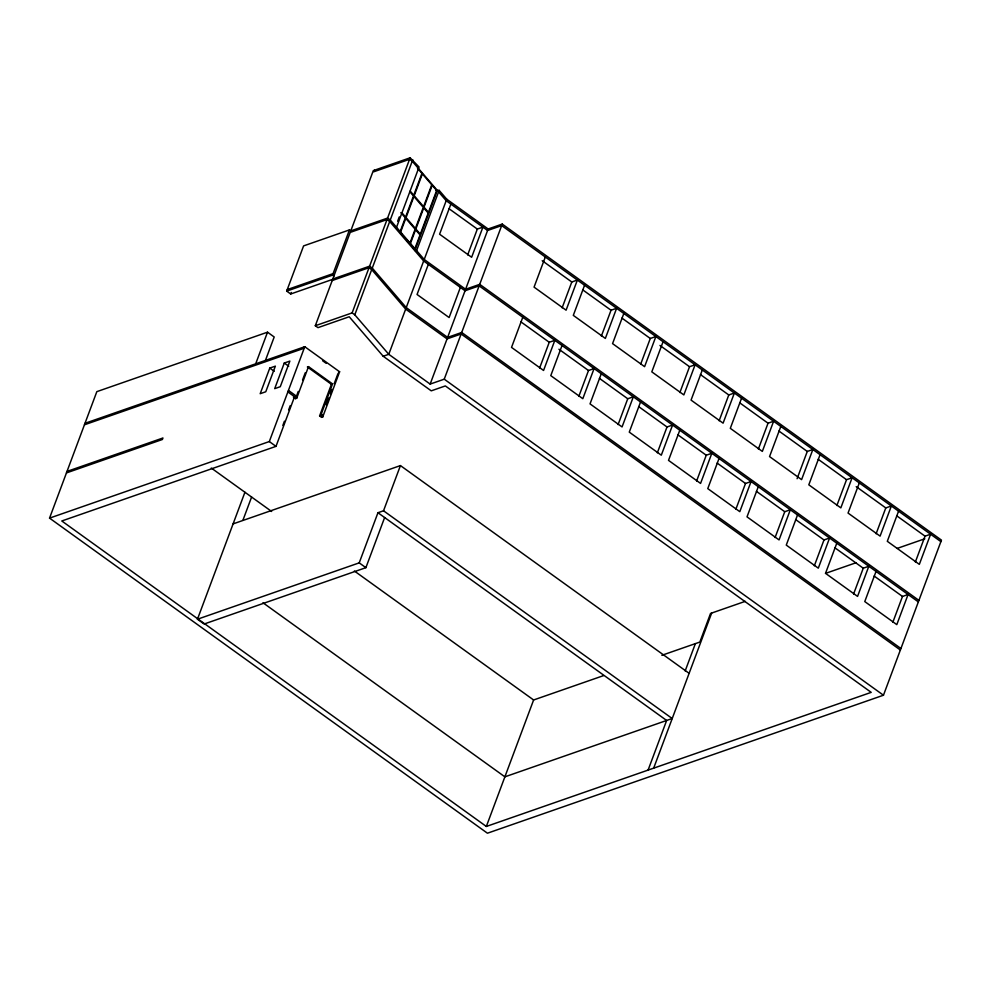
<?xml version="1.0" encoding="UTF-8"?>
<svg xmlns="http://www.w3.org/2000/svg" width="991" height="991" viewBox="0 0 991 991"><rect width="100%" height="100%" fill="white"/><g stroke="black" fill="none" stroke-linecap="round" stroke-linejoin="round"><path stroke-width="1.49" d="M85.003 423.293L304.77 346.714L339.616 371.786L322.719 416.988L321.604 417.384L319.598 415.935L320.712 415.551L332.542 383.913L308.511 366.62L296.681 398.258L295.566 398.655L293.435 397.118L294.55 396.722L275.994 446.359L61.801 520.981L486.333 826.457L871.2 692.362L445.343 385.933L431.246 390.838L383.195 356.252L349.216 316.761L317.987 327.649L315.311 325.729L352.127 312.896L354.803 314.816L388.769 354.307L430.156 384.087L488.142 228.983L502.239 224.077L941.45 540.12L883.464 695.224L487.436 833.208L49.55 518.12L96.833 391.643L267.52 332.183L274.197 336.99L265.055 361.43M255.69 363.821L267.52 332.183M333.682 279.004L290.697 293.993L286.684 291.106L303.593 245.904L349.439 229.924L350.777 230.891M290.697 293.993L291.255 292.481M269.775 368.095L260.199 393.7L265.774 391.755L275.349 366.15L269.775 368.095L274.222 371.291M284.281 363.04L274.705 388.645L280.28 386.701L289.855 361.096L284.281 363.04L288.728 366.236M384.632 517.537L365.89 567.67L204.134 624.02L197.457 619.226L244.926 492.254M304.212 346.912L303.655 348.423L84.446 424.792M49.55 518.12L269.317 441.552L304.77 346.714M286.684 291.106L332.542 275.126L349.439 229.924M315.311 325.729L373.31 170.625L410.125 157.792L419.069 167.021L396.536 227.298M242.993 520.064L251.603 497.048M374.425 170.229L373.855 171.74L409.556 159.303L412.231 161.223L437.291 190.396L414.833 250.512M282.831 425.473L284.417 421.225M288.666 409.878L290.252 405.616M295.566 398.655L298.254 391.457M302.565 379.949L305.253 372.765M352.127 312.896L410.125 157.792M354.803 314.816L412.789 159.712M319.598 415.935L331.428 384.297L332.542 383.913M326.287 404.861L328.888 397.899M330.449 393.724L332.059 389.413M334.202 383.666L337.968 373.619M397.651 221.228L399.249 216.942M399.955 232.129L405.307 217.822L400.86 212.644M421.931 173.375L413.755 195.215L410.2 191.077M422.377 173.883L414.201 195.735L423.578 206.636L431.742 184.784M409.779 243.551L415.13 229.231L405.753 218.342L400.401 232.65L402.272 234.83M432.187 185.305L424.024 207.156L428.471 212.334M416.604 250.612L439.137 190.346L435.805 190.445M439.137 190.346L446.755 199.203L388.769 354.307L383.195 356.252M428.335 264.349L417.062 294.476L449.109 317.541L460.369 287.402M450.868 204.072L439.595 234.21L471.642 257.264L482.902 227.137L477.328 229.07L467.678 254.91M197.457 619.226L359.213 562.863L377.955 512.731L383.529 510.786L400.438 465.584L689.129 673.323M430.156 384.087L444.241 379.181L502.239 224.077M522.79 317.269L511.529 347.395L543.563 370.461L554.836 340.322L549.249 342.267L539.6 368.095M545.323 256.991L534.062 287.13L566.096 310.183L577.369 280.057L571.795 281.989L562.132 307.829M562.046 345.512L550.773 375.639L582.819 398.692L594.08 368.565L588.505 370.51L578.843 396.338M584.579 285.235L573.306 315.373L605.352 338.426L616.613 308.288L611.038 310.233L601.376 336.06M601.289 373.743L590.029 403.882L622.063 426.935L633.336 396.809L627.749 398.754L618.099 424.582M623.822 313.478L612.562 343.617L644.596 366.67L655.869 336.531L650.282 338.476L640.632 364.304M640.545 401.987L629.273 432.126L661.307 455.179L672.579 425.04L667.005 426.985L657.343 452.825M663.078 341.722L651.805 371.86L683.852 394.913L695.112 364.775L689.538 366.72L679.876 392.547M486.333 826.457L533.616 699.98L603.569 675.614M679.789 430.23L668.516 460.369L700.563 483.422L711.823 453.283L706.249 455.228L696.599 481.056M702.322 369.965L691.061 400.104L723.096 423.157L734.368 393.018L728.781 394.963L719.132 420.791M719.032 458.474L707.772 488.613L739.806 511.666L751.079 481.527L745.505 483.472L735.842 509.3M741.565 398.209L730.305 428.335L762.339 451.4L773.612 421.262L768.037 423.207L758.375 449.034M648.089 770.094L666.646 720.469L377.955 512.731M685.165 670.957L695.372 643.63M758.288 486.717L747.016 516.856L779.062 539.909L790.322 509.77L784.748 511.715L775.086 537.543M780.821 426.452L769.549 456.578L801.595 479.632L812.855 449.505L807.281 451.45L797.086 478.715M653.664 768.161L711.662 613.057M797.532 514.961L786.272 545.1L818.306 568.153L829.578 538.014L823.992 539.959L814.342 565.787M820.065 454.696L808.805 484.822L840.839 507.875L852.111 477.749L846.537 479.694L836.875 505.521M853.585 594.03L863.248 568.202L868.822 566.257L857.562 596.396L825.515 573.331L836.788 543.204M859.321 482.927L848.048 513.065L880.095 536.119L891.355 505.992L885.781 507.925L876.118 533.765M876.032 571.448L864.771 601.574L896.805 624.627L908.078 594.501L902.491 596.446L892.841 622.274M898.564 511.17L887.304 541.309L919.338 564.362L930.611 534.223L925.024 536.168L915.374 561.996M287.254 289.595L333.1 273.627M332.778 279.016L369.593 266.195L372.269 268.115L406.236 307.606L447.61 337.386L461.707 332.468L900.918 648.51M332.22 280.527L369.036 267.694L371.699 269.614L405.666 309.105L447.052 338.885L461.149 333.979L900.361 650.022M308.511 366.62L307.396 367.004L331.428 384.297M338.501 372.182L339.616 371.786M67.016 471.419L162.933 437.997L162.375 439.496L66.447 472.918M233.096 523.892L400.438 465.584M745.244 601.351L710.547 613.441L699.844 642.069L661.864 655.299M825.54 573.38L856.199 562.69M897.078 548.444L924.814 538.782M940.893 541.631L501.669 225.589L487.584 230.494L446.198 200.715L438.567 191.845M542.213 260.707L571.795 281.989M582.696 289.843L611.038 310.233M621.939 318.086L650.282 338.476M659.956 345.438L689.538 366.72M700.439 374.573L728.781 394.963M739.695 402.804L768.037 423.207M778.938 431.048L807.281 451.45M818.194 459.291L846.537 479.694M856.199 486.643L885.781 507.925M896.682 515.778L925.024 536.168M446.755 199.203L488.142 228.983M448.985 208.68L477.328 229.07M918.917 600.385L479.706 284.343L465.609 289.261L424.222 259.481L390.256 219.99L387.592 218.07L351.892 230.507L351.322 232.005L387.023 219.568L389.698 221.489L423.665 260.98L465.052 290.759L479.136 285.854L918.347 601.896M520.907 321.864L549.249 342.267M558.924 349.228L588.505 370.51M599.406 378.351L627.749 398.754M638.662 406.595L667.005 426.985M677.906 434.838L706.249 455.228M717.162 463.082L745.505 483.472M756.406 491.325L784.748 511.715M795.649 519.569L823.992 539.959M834.905 547.8L863.248 568.202M874.149 576.044L902.491 596.446M332.542 275.126L333.868 276.093M444.241 379.181L883.464 695.224M322.583 360.724L326.262 363.363M288.443 390.417L297.25 396.759M321.282 414.04L323.277 415.489M287.873 391.916L296.681 398.258M320.712 415.551L322.719 416.988M383.529 510.786L672.22 718.525L504.89 776.833L262.974 602.763M269.317 441.552L275.994 446.359M359.213 562.863L365.89 567.67M211.281 468.037L271.658 511.48M354.382 571.014L533.616 699.98M417.471 168.197L436.647 190.483L414.672 249.249L412.888 247.168M409.915 191.833L413.482 195.97L405.592 217.066L402.024 212.929M428.186 213.077L423.739 207.912L415.848 228.995L420.308 234.173M420.023 234.929L415.576 229.751L410.224 244.071L406.967 240.28M413.916 196.491L406.037 217.586L415.402 228.487L423.293 207.392L413.916 196.491"/></g></svg>
